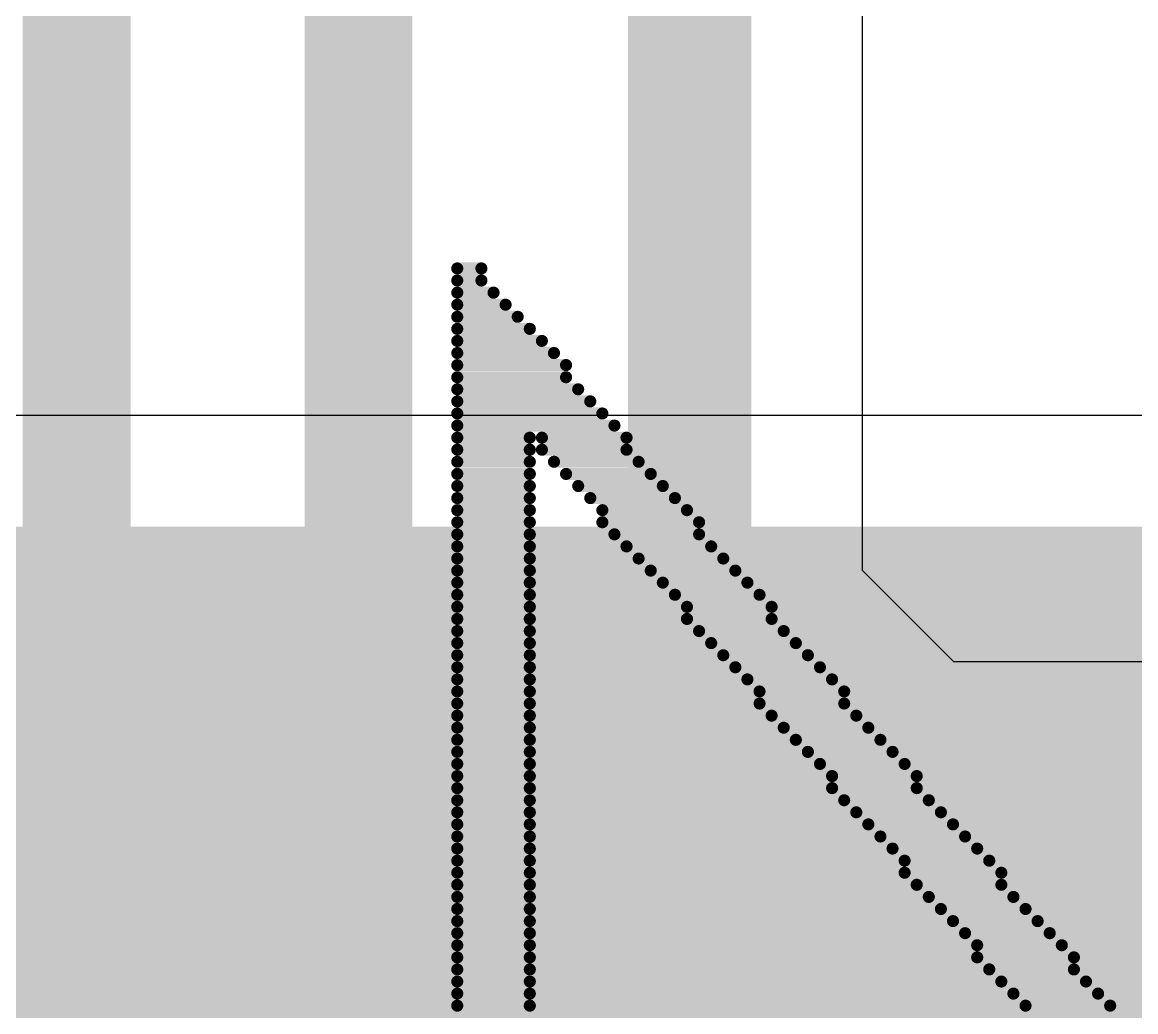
# Model space of a CAD drawing. Header units: inches. Extents: x -8 to 384, y -12 to 64.
# Drawn here: x 4.805 to 6.641, y -2.019 to -0.387 of the extents above; entities that cross this region are included whole.
import ezdxf

# ---------------------------------------------------------------- set-up
doc = ezdxf.new("R2010")
doc.units = ezdxf.units.IN
for name, color, linetype in [('Board_outline', 216, 'Continuous'), ('Bottom Layer', 5, 'Continuous'), ('Bottom Overlay', 54, 'Continuous'), ('Top Layer', 1, 'Continuous')]:
    doc.layers.add(name, color=color, linetype=linetype)

msp = doc.modelspace()

# ---------------------------------------------------------------- linework, layer by layer
at = {"layer": 'Board_outline'}
msp.add_lwpolyline([(37.5368, 13.3604, 0.254, 0.254, 1), (-7.4632, 13.3604, 0.254, 0.254, 1)], format="xyseb", close=True, dxfattribs=at)
at = {"layer": 'Bottom Layer'}
for p, q in [((6.1904, -1.2917), (6.1904, 2.0955)), ((6.341, -1.4423), (6.1904, -1.2917)), ((6.8588, -1.4423), (6.341, -1.4423))]:
    msp.add_line(p, q, dxfattribs=at)
for points in [[(5.3594, -1.4224, 0.1778, 0.1778, 0), (5.3594, 3.1496, 0.1778, 0.1778, 0)], [(4.8946, -1.6149, 0.1778, 0.1778, 0), (4.8946, 2.9571, 0.1778, 0.1778, 0)], [(5.9055, -1.4097, 0.2032, 0.2032, 0), (5.9055, 2.5908, 0.2032, 0.2032, 0)], [(5.9055, -1.4097, 0.2032, 0.2032, 0), (6.223, -1.7272, 0.2032, 0.2032, 0)], [(5.3594, -1.4224, 0.1778, 0.1778, 0), (6.2992, -2.3622, 0.1778, 0.1778, 0)], [(4.8946, -1.6149, 0.1778, 0.1778, 0), (6.1067, -2.827, 0.1778, 0.1778, 0)], [(6.223, -1.7272, 0.2032, 0.2032, 0), (7.2644, -1.7272, 0.2032, 0.2032, 0)]]:
    msp.add_lwpolyline(points, format="xyseb", dxfattribs=at)
for points in [[(5.8547, -1.4097, 0.1016, 0.1016, 1), (5.9563, -1.4097, 0.1016, 0.1016, 1)], [(5.8547, -1.4097, 0.1016, 0.1016, 1), (5.9563, -1.4097, 0.1016, 0.1016, 1)], [(5.3149, -1.4224, 0.0889, 0.0889, 1), (5.4038, -1.4224, 0.0889, 0.0889, 1)], [(5.3149, -1.4224, 0.0889, 0.0889, 1), (5.4038, -1.4224, 0.0889, 0.0889, 1)], [(4.8501, -1.6149, 0.0889, 0.0889, 1), (4.939, -1.6149, 0.0889, 0.0889, 1)], [(4.8501, -1.6149, 0.0889, 0.0889, 1), (4.939, -1.6149, 0.0889, 0.0889, 1)], [(6.1722, -1.7272, 0.1016, 0.1016, 1), (6.2738, -1.7272, 0.1016, 0.1016, 1)], [(6.1722, -1.7272, 0.1016, 0.1016, 1), (6.2738, -1.7272, 0.1016, 0.1016, 1)]]:
    msp.add_lwpolyline(points, format="xyseb", close=True, dxfattribs=at)
at = {"layer": 'Bottom Overlay'}
for points in [[(5.5223, -0.7931, 0.0199, 0.0199, 0), (5.5621, -0.7931, 0.0199, 0.0199, 0)], [(5.5223, -0.813, 0.0199, 0.0199, 0), (5.5621, -0.813, 0.0199, 0.0199, 0)], [(5.5223, -0.833, 0.0199, 0.0199, 0), (5.5821, -0.833, 0.0199, 0.0199, 0)], [(5.5223, -0.8529, 0.0199, 0.0199, 0), (5.602, -0.8529, 0.0199, 0.0199, 0)], [(5.5223, -0.8729, 0.0199, 0.0199, 0), (5.622, -0.8729, 0.0199, 0.0199, 0)], [(5.5223, -0.8928, 0.0199, 0.0199, 0), (5.6419, -0.8928, 0.0199, 0.0199, 0)], [(5.5223, -0.9127, 0.0199, 0.0199, 0), (5.6618, -0.9127, 0.0199, 0.0199, 0)], [(5.5223, -0.9327, 0.0199, 0.0199, 0), (5.6818, -0.9327, 0.0199, 0.0199, 0)], [(5.5223, -0.9526, 0.0199, 0.0199, 0), (5.7017, -0.9526, 0.0199, 0.0199, 0)], [(5.5223, -0.9726, 0.0199, 0.0199, 0), (5.7017, -0.9726, 0.0199, 0.0199, 0)], [(5.5223, -0.9925, 0.0199, 0.0199, 0), (5.7217, -0.9925, 0.0199, 0.0199, 0)], [(5.5223, -1.0124, 0.0199, 0.0199, 0), (5.7416, -1.0124, 0.0199, 0.0199, 0)], [(5.5223, -1.0324, 0.0199, 0.0199, 0), (5.7615, -1.0324, 0.0199, 0.0199, 0)], [(5.5223, -1.0523, 0.0199, 0.0199, 0), (5.7815, -1.0523, 0.0199, 0.0199, 0)], [(5.5223, -1.0723, 0.0199, 0.0199, 0), (5.6419, -1.0723, 0.0199, 0.0199, 0)], [(5.6618, -1.0723, 0.0199, 0.0199, 0), (5.8014, -1.0723, 0.0199, 0.0199, 0)], [(5.5223, -1.0922, 0.0199, 0.0199, 0), (5.6419, -1.0922, 0.0199, 0.0199, 0)], [(5.6618, -1.0922, 0.0199, 0.0199, 0), (5.8014, -1.0922, 0.0199, 0.0199, 0)], [(5.5223, -1.1121, 0.0199, 0.0199, 0), (5.6419, -1.1121, 0.0199, 0.0199, 0)], [(5.6818, -1.1121, 0.0199, 0.0199, 0), (5.8214, -1.1121, 0.0199, 0.0199, 0)], [(5.5223, -1.1321, 0.0199, 0.0199, 0), (5.6419, -1.1321, 0.0199, 0.0199, 0)], [(5.7017, -1.1321, 0.0199, 0.0199, 0), (5.8413, -1.1321, 0.0199, 0.0199, 0)], [(5.5223, -1.152, 0.0199, 0.0199, 0), (5.6419, -1.152, 0.0199, 0.0199, 0)], [(5.7217, -1.152, 0.0199, 0.0199, 0), (5.8612, -1.152, 0.0199, 0.0199, 0)], [(5.5223, -1.172, 0.0199, 0.0199, 0), (5.6419, -1.172, 0.0199, 0.0199, 0)], [(5.7416, -1.172, 0.0199, 0.0199, 0), (5.8812, -1.172, 0.0199, 0.0199, 0)], [(5.5223, -1.1919, 0.0199, 0.0199, 0), (5.6419, -1.1919, 0.0199, 0.0199, 0)], [(5.7615, -1.1919, 0.0199, 0.0199, 0), (5.9011, -1.1919, 0.0199, 0.0199, 0)], [(5.5223, -1.2118, 0.0199, 0.0199, 0), (5.6419, -1.2118, 0.0199, 0.0199, 0)], [(5.7615, -1.2118, 0.0199, 0.0199, 0), (5.9211, -1.2118, 0.0199, 0.0199, 0)], [(5.5223, -1.2318, 0.0199, 0.0199, 0), (5.6419, -1.2318, 0.0199, 0.0199, 0)], [(5.7815, -1.2318, 0.0199, 0.0199, 0), (5.9211, -1.2318, 0.0199, 0.0199, 0)], [(5.5223, -1.2517, 0.0199, 0.0199, 0), (5.6419, -1.2517, 0.0199, 0.0199, 0)], [(5.8014, -1.2517, 0.0199, 0.0199, 0), (5.941, -1.2517, 0.0199, 0.0199, 0)], [(5.5223, -1.2717, 0.0199, 0.0199, 0), (5.6419, -1.2717, 0.0199, 0.0199, 0)], [(5.8214, -1.2717, 0.0199, 0.0199, 0), (5.9609, -1.2717, 0.0199, 0.0199, 0)], [(5.5223, -1.2916, 0.0199, 0.0199, 0), (5.6419, -1.2916, 0.0199, 0.0199, 0)], [(5.8413, -1.2916, 0.0199, 0.0199, 0), (5.9809, -1.2916, 0.0199, 0.0199, 0)], [(5.5223, -1.3115, 0.0199, 0.0199, 0), (5.6419, -1.3115, 0.0199, 0.0199, 0)], [(5.8612, -1.3115, 0.0199, 0.0199, 0), (6.0008, -1.3115, 0.0199, 0.0199, 0)], [(5.5223, -1.3315, 0.0199, 0.0199, 0), (5.6419, -1.3315, 0.0199, 0.0199, 0)], [(5.8812, -1.3315, 0.0199, 0.0199, 0), (6.0208, -1.3315, 0.0199, 0.0199, 0)], [(5.5223, -1.3514, 0.0199, 0.0199, 0), (5.6419, -1.3514, 0.0199, 0.0199, 0)], [(5.9011, -1.3514, 0.0199, 0.0199, 0), (6.0407, -1.3514, 0.0199, 0.0199, 0)], [(5.5223, -1.3714, 0.0199, 0.0199, 0), (5.6419, -1.3714, 0.0199, 0.0199, 0)], [(5.9011, -1.3714, 0.0199, 0.0199, 0), (6.0407, -1.3714, 0.0199, 0.0199, 0)], [(5.5223, -1.3913, 0.0199, 0.0199, 0), (5.6419, -1.3913, 0.0199, 0.0199, 0)], [(5.9211, -1.3913, 0.0199, 0.0199, 0), (6.0606, -1.3913, 0.0199, 0.0199, 0)], [(5.5223, -1.4112, 0.0199, 0.0199, 0), (5.6419, -1.4112, 0.0199, 0.0199, 0)], [(5.941, -1.4112, 0.0199, 0.0199, 0), (6.0806, -1.4112, 0.0199, 0.0199, 0)], [(5.5223, -1.4312, 0.0199, 0.0199, 0), (5.6419, -1.4312, 0.0199, 0.0199, 0)], [(5.9609, -1.4312, 0.0199, 0.0199, 0), (6.1005, -1.4312, 0.0199, 0.0199, 0)], [(5.5223, -1.4511, 0.0199, 0.0199, 0), (5.6419, -1.4511, 0.0199, 0.0199, 0)], [(5.9809, -1.4511, 0.0199, 0.0199, 0), (6.1205, -1.4511, 0.0199, 0.0199, 0)], [(5.5223, -1.4711, 0.0199, 0.0199, 0), (5.6419, -1.4711, 0.0199, 0.0199, 0)], [(6.0008, -1.4711, 0.0199, 0.0199, 0), (6.1404, -1.4711, 0.0199, 0.0199, 0)], [(5.5223, -1.491, 0.0199, 0.0199, 0), (5.6419, -1.491, 0.0199, 0.0199, 0)], [(6.0208, -1.491, 0.0199, 0.0199, 0), (6.1603, -1.491, 0.0199, 0.0199, 0)], [(5.5223, -1.5109, 0.0199, 0.0199, 0), (5.6419, -1.5109, 0.0199, 0.0199, 0)], [(6.0208, -1.5109, 0.0199, 0.0199, 0), (6.1603, -1.5109, 0.0199, 0.0199, 0)], [(5.5223, -1.5309, 0.0199, 0.0199, 0), (5.6419, -1.5309, 0.0199, 0.0199, 0)], [(6.0407, -1.5309, 0.0199, 0.0199, 0), (6.1803, -1.5309, 0.0199, 0.0199, 0)], [(5.5223, -1.5508, 0.0199, 0.0199, 0), (5.6419, -1.5508, 0.0199, 0.0199, 0)], [(6.0606, -1.5508, 0.0199, 0.0199, 0), (6.2002, -1.5508, 0.0199, 0.0199, 0)], [(5.5223, -1.5708, 0.0199, 0.0199, 0), (5.6419, -1.5708, 0.0199, 0.0199, 0)], [(6.0806, -1.5708, 0.0199, 0.0199, 0), (6.2202, -1.5708, 0.0199, 0.0199, 0)], [(5.5223, -1.5907, 0.0199, 0.0199, 0), (5.6419, -1.5907, 0.0199, 0.0199, 0)], [(6.1005, -1.5907, 0.0199, 0.0199, 0), (6.2401, -1.5907, 0.0199, 0.0199, 0)], [(5.5223, -1.6106, 0.0199, 0.0199, 0), (5.6419, -1.6106, 0.0199, 0.0199, 0)], [(6.1205, -1.6106, 0.0199, 0.0199, 0), (6.26, -1.6106, 0.0199, 0.0199, 0)], [(5.5223, -1.6306, 0.0199, 0.0199, 0), (5.6419, -1.6306, 0.0199, 0.0199, 0)], [(6.1404, -1.6306, 0.0199, 0.0199, 0), (6.28, -1.6306, 0.0199, 0.0199, 0)], [(5.5223, -1.6505, 0.0199, 0.0199, 0), (5.6419, -1.6505, 0.0199, 0.0199, 0)], [(6.1404, -1.6505, 0.0199, 0.0199, 0), (6.28, -1.6505, 0.0199, 0.0199, 0)], [(5.5223, -1.6705, 0.0199, 0.0199, 0), (5.6419, -1.6705, 0.0199, 0.0199, 0)], [(6.1603, -1.6705, 0.0199, 0.0199, 0), (6.2999, -1.6705, 0.0199, 0.0199, 0)], [(5.5223, -1.6904, 0.0199, 0.0199, 0), (5.6419, -1.6904, 0.0199, 0.0199, 0)], [(6.1803, -1.6904, 0.0199, 0.0199, 0), (6.3199, -1.6904, 0.0199, 0.0199, 0)], [(5.5223, -1.7103, 0.0199, 0.0199, 0), (5.6419, -1.7103, 0.0199, 0.0199, 0)], [(6.2002, -1.7103, 0.0199, 0.0199, 0), (6.3398, -1.7103, 0.0199, 0.0199, 0)], [(5.5223, -1.7303, 0.0199, 0.0199, 0), (5.6419, -1.7303, 0.0199, 0.0199, 0)], [(6.2202, -1.7303, 0.0199, 0.0199, 0), (6.3597, -1.7303, 0.0199, 0.0199, 0)], [(5.5223, -1.7502, 0.0199, 0.0199, 0), (5.6419, -1.7502, 0.0199, 0.0199, 0)], [(6.2401, -1.7502, 0.0199, 0.0199, 0), (6.3797, -1.7502, 0.0199, 0.0199, 0)], [(5.5223, -1.7702, 0.0199, 0.0199, 0), (5.6419, -1.7702, 0.0199, 0.0199, 0)], [(6.26, -1.7702, 0.0199, 0.0199, 0), (6.3996, -1.7702, 0.0199, 0.0199, 0)], [(5.5223, -1.7901, 0.0199, 0.0199, 0), (5.6419, -1.7901, 0.0199, 0.0199, 0)], [(6.26, -1.7901, 0.0199, 0.0199, 0), (6.4196, -1.7901, 0.0199, 0.0199, 0)], [(5.5223, -1.81, 0.0199, 0.0199, 0), (5.6419, -1.81, 0.0199, 0.0199, 0)], [(6.28, -1.81, 0.0199, 0.0199, 0), (6.4196, -1.81, 0.0199, 0.0199, 0)], [(5.5223, -1.83, 0.0199, 0.0199, 0), (5.6419, -1.83, 0.0199, 0.0199, 0)], [(6.2999, -1.83, 0.0199, 0.0199, 0), (6.4395, -1.83, 0.0199, 0.0199, 0)], [(5.5223, -1.8499, 0.0199, 0.0199, 0), (5.6419, -1.8499, 0.0199, 0.0199, 0)], [(6.3199, -1.8499, 0.0199, 0.0199, 0), (6.4594, -1.8499, 0.0199, 0.0199, 0)], [(5.5223, -1.8699, 0.0199, 0.0199, 0), (5.6419, -1.8699, 0.0199, 0.0199, 0)], [(6.3398, -1.8699, 0.0199, 0.0199, 0), (6.4794, -1.8699, 0.0199, 0.0199, 0)], [(5.5223, -1.8898, 0.0199, 0.0199, 0), (5.6419, -1.8898, 0.0199, 0.0199, 0)], [(6.3597, -1.8898, 0.0199, 0.0199, 0), (6.4993, -1.8898, 0.0199, 0.0199, 0)], [(5.5223, -1.9097, 0.0199, 0.0199, 0), (5.6419, -1.9097, 0.0199, 0.0199, 0)], [(6.3797, -1.9097, 0.0199, 0.0199, 0), (6.5193, -1.9097, 0.0199, 0.0199, 0)], [(5.5223, -1.9297, 0.0199, 0.0199, 0), (5.6419, -1.9297, 0.0199, 0.0199, 0)], [(6.3797, -1.9297, 0.0199, 0.0199, 0), (6.5392, -1.9297, 0.0199, 0.0199, 0)], [(5.5223, -1.9496, 0.0199, 0.0199, 0), (5.6419, -1.9496, 0.0199, 0.0199, 0)], [(6.3996, -1.9496, 0.0199, 0.0199, 0), (6.5392, -1.9496, 0.0199, 0.0199, 0)], [(5.5223, -1.9696, 0.0199, 0.0199, 0), (5.6419, -1.9696, 0.0199, 0.0199, 0)], [(6.4196, -1.9696, 0.0199, 0.0199, 0), (6.5591, -1.9696, 0.0199, 0.0199, 0)], [(5.5223, -1.9895, 0.0199, 0.0199, 0), (5.6419, -1.9895, 0.0199, 0.0199, 0)], [(6.4395, -1.9895, 0.0199, 0.0199, 0), (6.5791, -1.9895, 0.0199, 0.0199, 0)], [(5.5223, -2.0094, 0.0199, 0.0199, 0), (5.6419, -2.0094, 0.0199, 0.0199, 0)], [(6.4594, -2.0094, 0.0199, 0.0199, 0), (6.599, -2.0094, 0.0199, 0.0199, 0)]]:
    msp.add_lwpolyline(points, format="xyseb", dxfattribs=at)
for points in [[(5.5173, -0.7931, 0.00997, 0.00997, 1), (5.5272, -0.7931, 0.00997, 0.00997, 1)], [(5.5571, -0.7931, 0.00997, 0.00997, 1), (5.5671, -0.7931, 0.00997, 0.00997, 1)], [(5.5173, -0.813, 0.00997, 0.00997, 1), (5.5272, -0.813, 0.00997, 0.00997, 1)], [(5.5571, -0.813, 0.00997, 0.00997, 1), (5.5671, -0.813, 0.00997, 0.00997, 1)], [(5.5173, -0.833, 0.00997, 0.00997, 1), (5.5272, -0.833, 0.00997, 0.00997, 1)], [(5.5771, -0.833, 0.00997, 0.00997, 1), (5.5871, -0.833, 0.00997, 0.00997, 1)], [(5.5173, -0.8529, 0.00997, 0.00997, 1), (5.5272, -0.8529, 0.00997, 0.00997, 1)], [(5.597, -0.8529, 0.00997, 0.00997, 1), (5.607, -0.8529, 0.00997, 0.00997, 1)], [(5.5173, -0.8729, 0.00997, 0.00997, 1), (5.5272, -0.8729, 0.00997, 0.00997, 1)], [(5.617, -0.8729, 0.00997, 0.00997, 1), (5.6269, -0.8729, 0.00997, 0.00997, 1)], [(5.5173, -0.8928, 0.00997, 0.00997, 1), (5.5272, -0.8928, 0.00997, 0.00997, 1)], [(5.6369, -0.8928, 0.00997, 0.00997, 1), (5.6469, -0.8928, 0.00997, 0.00997, 1)], [(5.5173, -0.9127, 0.00997, 0.00997, 1), (5.5272, -0.9127, 0.00997, 0.00997, 1)], [(5.6569, -0.9127, 0.00997, 0.00997, 1), (5.6668, -0.9127, 0.00997, 0.00997, 1)], [(5.5173, -0.9327, 0.00997, 0.00997, 1), (5.5272, -0.9327, 0.00997, 0.00997, 1)], [(5.6768, -0.9327, 0.00997, 0.00997, 1), (5.6868, -0.9327, 0.00997, 0.00997, 1)], [(5.5173, -0.9526, 0.00997, 0.00997, 1), (5.5272, -0.9526, 0.00997, 0.00997, 1)], [(5.6967, -0.9526, 0.00997, 0.00997, 1), (5.7067, -0.9526, 0.00997, 0.00997, 1)], [(5.5173, -0.9726, 0.00997, 0.00997, 1), (5.5272, -0.9726, 0.00997, 0.00997, 1)], [(5.6967, -0.9726, 0.00997, 0.00997, 1), (5.7067, -0.9726, 0.00997, 0.00997, 1)], [(5.5173, -0.9925, 0.00997, 0.00997, 1), (5.5272, -0.9925, 0.00997, 0.00997, 1)], [(5.7167, -0.9925, 0.00997, 0.00997, 1), (5.7266, -0.9925, 0.00997, 0.00997, 1)], [(5.5173, -1.0124, 0.00997, 0.00997, 1), (5.5272, -1.0124, 0.00997, 0.00997, 1)], [(5.7366, -1.0124, 0.00997, 0.00997, 1), (5.7466, -1.0124, 0.00997, 0.00997, 1)], [(5.5173, -1.0324, 0.00997, 0.00997, 1), (5.5272, -1.0324, 0.00997, 0.00997, 1)], [(5.7566, -1.0324, 0.00997, 0.00997, 1), (5.7665, -1.0324, 0.00997, 0.00997, 1)], [(5.5173, -1.0523, 0.00997, 0.00997, 1), (5.5272, -1.0523, 0.00997, 0.00997, 1)], [(5.7765, -1.0523, 0.00997, 0.00997, 1), (5.7865, -1.0523, 0.00997, 0.00997, 1)], [(5.5173, -1.0723, 0.00997, 0.00997, 1), (5.5272, -1.0723, 0.00997, 0.00997, 1)], [(5.6369, -1.0723, 0.00997, 0.00997, 1), (5.6469, -1.0723, 0.00997, 0.00997, 1)], [(5.6569, -1.0723, 0.00997, 0.00997, 1), (5.6668, -1.0723, 0.00997, 0.00997, 1)], [(5.7964, -1.0723, 0.00997, 0.00997, 1), (5.8064, -1.0723, 0.00997, 0.00997, 1)], [(5.5173, -1.0922, 0.00997, 0.00997, 1), (5.5272, -1.0922, 0.00997, 0.00997, 1)], [(5.6369, -1.0922, 0.00997, 0.00997, 1), (5.6469, -1.0922, 0.00997, 0.00997, 1)], [(5.6569, -1.0922, 0.00997, 0.00997, 1), (5.6668, -1.0922, 0.00997, 0.00997, 1)], [(5.7964, -1.0922, 0.00997, 0.00997, 1), (5.8064, -1.0922, 0.00997, 0.00997, 1)], [(5.5173, -1.1121, 0.00997, 0.00997, 1), (5.5272, -1.1121, 0.00997, 0.00997, 1)], [(5.6369, -1.1121, 0.00997, 0.00997, 1), (5.6469, -1.1121, 0.00997, 0.00997, 1)], [(5.6768, -1.1121, 0.00997, 0.00997, 1), (5.6868, -1.1121, 0.00997, 0.00997, 1)], [(5.8164, -1.1121, 0.00997, 0.00997, 1), (5.8263, -1.1121, 0.00997, 0.00997, 1)], [(5.5173, -1.1321, 0.00997, 0.00997, 1), (5.5272, -1.1321, 0.00997, 0.00997, 1)], [(5.6369, -1.1321, 0.00997, 0.00997, 1), (5.6469, -1.1321, 0.00997, 0.00997, 1)], [(5.6967, -1.1321, 0.00997, 0.00997, 1), (5.7067, -1.1321, 0.00997, 0.00997, 1)], [(5.8363, -1.1321, 0.00997, 0.00997, 1), (5.8463, -1.1321, 0.00997, 0.00997, 1)], [(5.5173, -1.152, 0.00997, 0.00997, 1), (5.5272, -1.152, 0.00997, 0.00997, 1)], [(5.6369, -1.152, 0.00997, 0.00997, 1), (5.6469, -1.152, 0.00997, 0.00997, 1)], [(5.7167, -1.152, 0.00997, 0.00997, 1), (5.7266, -1.152, 0.00997, 0.00997, 1)], [(5.8563, -1.152, 0.00997, 0.00997, 1), (5.8662, -1.152, 0.00997, 0.00997, 1)], [(5.5173, -1.172, 0.00997, 0.00997, 1), (5.5272, -1.172, 0.00997, 0.00997, 1)], [(5.6369, -1.172, 0.00997, 0.00997, 1), (5.6469, -1.172, 0.00997, 0.00997, 1)], [(5.7366, -1.172, 0.00997, 0.00997, 1), (5.7466, -1.172, 0.00997, 0.00997, 1)], [(5.8762, -1.172, 0.00997, 0.00997, 1), (5.8862, -1.172, 0.00997, 0.00997, 1)], [(5.5173, -1.1919, 0.00997, 0.00997, 1), (5.5272, -1.1919, 0.00997, 0.00997, 1)], [(5.6369, -1.1919, 0.00997, 0.00997, 1), (5.6469, -1.1919, 0.00997, 0.00997, 1)], [(5.7566, -1.1919, 0.00997, 0.00997, 1), (5.7665, -1.1919, 0.00997, 0.00997, 1)], [(5.8961, -1.1919, 0.00997, 0.00997, 1), (5.9061, -1.1919, 0.00997, 0.00997, 1)], [(5.5173, -1.2118, 0.00997, 0.00997, 1), (5.5272, -1.2118, 0.00997, 0.00997, 1)], [(5.6369, -1.2118, 0.00997, 0.00997, 1), (5.6469, -1.2118, 0.00997, 0.00997, 1)], [(5.7566, -1.2118, 0.00997, 0.00997, 1), (5.7665, -1.2118, 0.00997, 0.00997, 1)], [(5.9161, -1.2118, 0.00997, 0.00997, 1), (5.926, -1.2118, 0.00997, 0.00997, 1)], [(5.5173, -1.2318, 0.00997, 0.00997, 1), (5.5272, -1.2318, 0.00997, 0.00997, 1)], [(5.6369, -1.2318, 0.00997, 0.00997, 1), (5.6469, -1.2318, 0.00997, 0.00997, 1)], [(5.7765, -1.2318, 0.00997, 0.00997, 1), (5.7865, -1.2318, 0.00997, 0.00997, 1)], [(5.9161, -1.2318, 0.00997, 0.00997, 1), (5.926, -1.2318, 0.00997, 0.00997, 1)], [(5.5173, -1.2517, 0.00997, 0.00997, 1), (5.5272, -1.2517, 0.00997, 0.00997, 1)], [(5.6369, -1.2517, 0.00997, 0.00997, 1), (5.6469, -1.2517, 0.00997, 0.00997, 1)], [(5.7964, -1.2517, 0.00997, 0.00997, 1), (5.8064, -1.2517, 0.00997, 0.00997, 1)], [(5.936, -1.2517, 0.00997, 0.00997, 1), (5.946, -1.2517, 0.00997, 0.00997, 1)], [(5.5173, -1.2717, 0.00997, 0.00997, 1), (5.5272, -1.2717, 0.00997, 0.00997, 1)], [(5.6369, -1.2717, 0.00997, 0.00997, 1), (5.6469, -1.2717, 0.00997, 0.00997, 1)], [(5.8164, -1.2717, 0.00997, 0.00997, 1), (5.8263, -1.2717, 0.00997, 0.00997, 1)], [(5.956, -1.2717, 0.00997, 0.00997, 1), (5.9659, -1.2717, 0.00997, 0.00997, 1)], [(5.5173, -1.2916, 0.00997, 0.00997, 1), (5.5272, -1.2916, 0.00997, 0.00997, 1)], [(5.6369, -1.2916, 0.00997, 0.00997, 1), (5.6469, -1.2916, 0.00997, 0.00997, 1)], [(5.8363, -1.2916, 0.00997, 0.00997, 1), (5.8463, -1.2916, 0.00997, 0.00997, 1)], [(5.9759, -1.2916, 0.00997, 0.00997, 1), (5.9859, -1.2916, 0.00997, 0.00997, 1)], [(5.5173, -1.3115, 0.00997, 0.00997, 1), (5.5272, -1.3115, 0.00997, 0.00997, 1)], [(5.6369, -1.3115, 0.00997, 0.00997, 1), (5.6469, -1.3115, 0.00997, 0.00997, 1)], [(5.8563, -1.3115, 0.00997, 0.00997, 1), (5.8662, -1.3115, 0.00997, 0.00997, 1)], [(5.9958, -1.3115, 0.00997, 0.00997, 1), (6.0058, -1.3115, 0.00997, 0.00997, 1)], [(5.5173, -1.3315, 0.00997, 0.00997, 1), (5.5272, -1.3315, 0.00997, 0.00997, 1)], [(5.6369, -1.3315, 0.00997, 0.00997, 1), (5.6469, -1.3315, 0.00997, 0.00997, 1)], [(5.8762, -1.3315, 0.00997, 0.00997, 1), (5.8862, -1.3315, 0.00997, 0.00997, 1)], [(6.0158, -1.3315, 0.00997, 0.00997, 1), (6.0257, -1.3315, 0.00997, 0.00997, 1)], [(5.5173, -1.3514, 0.00997, 0.00997, 1), (5.5272, -1.3514, 0.00997, 0.00997, 1)], [(5.6369, -1.3514, 0.00997, 0.00997, 1), (5.6469, -1.3514, 0.00997, 0.00997, 1)], [(5.8961, -1.3514, 0.00997, 0.00997, 1), (5.9061, -1.3514, 0.00997, 0.00997, 1)], [(6.0357, -1.3514, 0.00997, 0.00997, 1), (6.0457, -1.3514, 0.00997, 0.00997, 1)], [(5.5173, -1.3714, 0.00997, 0.00997, 1), (5.5272, -1.3714, 0.00997, 0.00997, 1)], [(5.6369, -1.3714, 0.00997, 0.00997, 1), (5.6469, -1.3714, 0.00997, 0.00997, 1)], [(5.8961, -1.3714, 0.00997, 0.00997, 1), (5.9061, -1.3714, 0.00997, 0.00997, 1)], [(6.0357, -1.3714, 0.00997, 0.00997, 1), (6.0457, -1.3714, 0.00997, 0.00997, 1)], [(5.5173, -1.3913, 0.00997, 0.00997, 1), (5.5272, -1.3913, 0.00997, 0.00997, 1)], [(5.6369, -1.3913, 0.00997, 0.00997, 1), (5.6469, -1.3913, 0.00997, 0.00997, 1)], [(5.9161, -1.3913, 0.00997, 0.00997, 1), (5.926, -1.3913, 0.00997, 0.00997, 1)], [(6.0557, -1.3913, 0.00997, 0.00997, 1), (6.0656, -1.3913, 0.00997, 0.00997, 1)], [(5.5173, -1.4112, 0.00997, 0.00997, 1), (5.5272, -1.4112, 0.00997, 0.00997, 1)], [(5.6369, -1.4112, 0.00997, 0.00997, 1), (5.6469, -1.4112, 0.00997, 0.00997, 1)], [(5.936, -1.4112, 0.00997, 0.00997, 1), (5.946, -1.4112, 0.00997, 0.00997, 1)], [(6.0756, -1.4112, 0.00997, 0.00997, 1), (6.0856, -1.4112, 0.00997, 0.00997, 1)], [(5.5173, -1.4312, 0.00997, 0.00997, 1), (5.5272, -1.4312, 0.00997, 0.00997, 1)], [(5.6369, -1.4312, 0.00997, 0.00997, 1), (5.6469, -1.4312, 0.00997, 0.00997, 1)], [(5.956, -1.4312, 0.00997, 0.00997, 1), (5.9659, -1.4312, 0.00997, 0.00997, 1)], [(6.0955, -1.4312, 0.00997, 0.00997, 1), (6.1055, -1.4312, 0.00997, 0.00997, 1)], [(5.5173, -1.4511, 0.00997, 0.00997, 1), (5.5272, -1.4511, 0.00997, 0.00997, 1)], [(5.6369, -1.4511, 0.00997, 0.00997, 1), (5.6469, -1.4511, 0.00997, 0.00997, 1)], [(5.9759, -1.4511, 0.00997, 0.00997, 1), (5.9859, -1.4511, 0.00997, 0.00997, 1)], [(6.1155, -1.4511, 0.00997, 0.00997, 1), (6.1254, -1.4511, 0.00997, 0.00997, 1)], [(5.5173, -1.4711, 0.00997, 0.00997, 1), (5.5272, -1.4711, 0.00997, 0.00997, 1)], [(5.6369, -1.4711, 0.00997, 0.00997, 1), (5.6469, -1.4711, 0.00997, 0.00997, 1)], [(5.9958, -1.4711, 0.00997, 0.00997, 1), (6.0058, -1.4711, 0.00997, 0.00997, 1)], [(6.1354, -1.4711, 0.00997, 0.00997, 1), (6.1454, -1.4711, 0.00997, 0.00997, 1)], [(5.5173, -1.491, 0.00997, 0.00997, 1), (5.5272, -1.491, 0.00997, 0.00997, 1)], [(5.6369, -1.491, 0.00997, 0.00997, 1), (5.6469, -1.491, 0.00997, 0.00997, 1)], [(6.0158, -1.491, 0.00997, 0.00997, 1), (6.0257, -1.491, 0.00997, 0.00997, 1)], [(6.1554, -1.491, 0.00997, 0.00997, 1), (6.1653, -1.491, 0.00997, 0.00997, 1)], [(5.5173, -1.5109, 0.00997, 0.00997, 1), (5.5272, -1.5109, 0.00997, 0.00997, 1)], [(5.6369, -1.5109, 0.00997, 0.00997, 1), (5.6469, -1.5109, 0.00997, 0.00997, 1)], [(6.0158, -1.5109, 0.00997, 0.00997, 1), (6.0257, -1.5109, 0.00997, 0.00997, 1)], [(6.1554, -1.5109, 0.00997, 0.00997, 1), (6.1653, -1.5109, 0.00997, 0.00997, 1)], [(5.5173, -1.5309, 0.00997, 0.00997, 1), (5.5272, -1.5309, 0.00997, 0.00997, 1)], [(5.6369, -1.5309, 0.00997, 0.00997, 1), (5.6469, -1.5309, 0.00997, 0.00997, 1)], [(6.0357, -1.5309, 0.00997, 0.00997, 1), (6.0457, -1.5309, 0.00997, 0.00997, 1)], [(6.1753, -1.5309, 0.00997, 0.00997, 1), (6.1853, -1.5309, 0.00997, 0.00997, 1)], [(5.5173, -1.5508, 0.00997, 0.00997, 1), (5.5272, -1.5508, 0.00997, 0.00997, 1)], [(5.6369, -1.5508, 0.00997, 0.00997, 1), (5.6469, -1.5508, 0.00997, 0.00997, 1)], [(6.0557, -1.5508, 0.00997, 0.00997, 1), (6.0656, -1.5508, 0.00997, 0.00997, 1)], [(6.1952, -1.5508, 0.00997, 0.00997, 1), (6.2052, -1.5508, 0.00997, 0.00997, 1)], [(5.5173, -1.5708, 0.00997, 0.00997, 1), (5.5272, -1.5708, 0.00997, 0.00997, 1)], [(5.6369, -1.5708, 0.00997, 0.00997, 1), (5.6469, -1.5708, 0.00997, 0.00997, 1)], [(6.0756, -1.5708, 0.00997, 0.00997, 1), (6.0856, -1.5708, 0.00997, 0.00997, 1)], [(6.2152, -1.5708, 0.00997, 0.00997, 1), (6.2251, -1.5708, 0.00997, 0.00997, 1)], [(5.5173, -1.5907, 0.00997, 0.00997, 1), (5.5272, -1.5907, 0.00997, 0.00997, 1)], [(5.6369, -1.5907, 0.00997, 0.00997, 1), (5.6469, -1.5907, 0.00997, 0.00997, 1)], [(6.0955, -1.5907, 0.00997, 0.00997, 1), (6.1055, -1.5907, 0.00997, 0.00997, 1)], [(6.2351, -1.5907, 0.00997, 0.00997, 1), (6.2451, -1.5907, 0.00997, 0.00997, 1)], [(5.5173, -1.6106, 0.00997, 0.00997, 1), (5.5272, -1.6106, 0.00997, 0.00997, 1)], [(5.6369, -1.6106, 0.00997, 0.00997, 1), (5.6469, -1.6106, 0.00997, 0.00997, 1)], [(6.1155, -1.6106, 0.00997, 0.00997, 1), (6.1254, -1.6106, 0.00997, 0.00997, 1)], [(6.2551, -1.6106, 0.00997, 0.00997, 1), (6.265, -1.6106, 0.00997, 0.00997, 1)], [(5.5173, -1.6306, 0.00997, 0.00997, 1), (5.5272, -1.6306, 0.00997, 0.00997, 1)], [(5.6369, -1.6306, 0.00997, 0.00997, 1), (5.6469, -1.6306, 0.00997, 0.00997, 1)], [(6.1354, -1.6306, 0.00997, 0.00997, 1), (6.1454, -1.6306, 0.00997, 0.00997, 1)], [(6.275, -1.6306, 0.00997, 0.00997, 1), (6.285, -1.6306, 0.00997, 0.00997, 1)], [(5.5173, -1.6505, 0.00997, 0.00997, 1), (5.5272, -1.6505, 0.00997, 0.00997, 1)], [(5.6369, -1.6505, 0.00997, 0.00997, 1), (5.6469, -1.6505, 0.00997, 0.00997, 1)], [(6.1354, -1.6505, 0.00997, 0.00997, 1), (6.1454, -1.6505, 0.00997, 0.00997, 1)], [(6.275, -1.6505, 0.00997, 0.00997, 1), (6.285, -1.6505, 0.00997, 0.00997, 1)], [(5.5173, -1.6705, 0.00997, 0.00997, 1), (5.5272, -1.6705, 0.00997, 0.00997, 1)], [(5.6369, -1.6705, 0.00997, 0.00997, 1), (5.6469, -1.6705, 0.00997, 0.00997, 1)], [(6.1554, -1.6705, 0.00997, 0.00997, 1), (6.1653, -1.6705, 0.00997, 0.00997, 1)], [(6.2949, -1.6705, 0.00997, 0.00997, 1), (6.3049, -1.6705, 0.00997, 0.00997, 1)], [(5.5173, -1.6904, 0.00997, 0.00997, 1), (5.5272, -1.6904, 0.00997, 0.00997, 1)], [(5.6369, -1.6904, 0.00997, 0.00997, 1), (5.6469, -1.6904, 0.00997, 0.00997, 1)], [(6.1753, -1.6904, 0.00997, 0.00997, 1), (6.1853, -1.6904, 0.00997, 0.00997, 1)], [(6.3149, -1.6904, 0.00997, 0.00997, 1), (6.3248, -1.6904, 0.00997, 0.00997, 1)], [(5.5173, -1.7103, 0.00997, 0.00997, 1), (5.5272, -1.7103, 0.00997, 0.00997, 1)], [(5.6369, -1.7103, 0.00997, 0.00997, 1), (5.6469, -1.7103, 0.00997, 0.00997, 1)], [(6.1952, -1.7103, 0.00997, 0.00997, 1), (6.2052, -1.7103, 0.00997, 0.00997, 1)], [(6.3348, -1.7103, 0.00997, 0.00997, 1), (6.3448, -1.7103, 0.00997, 0.00997, 1)], [(5.5173, -1.7303, 0.00997, 0.00997, 1), (5.5272, -1.7303, 0.00997, 0.00997, 1)], [(5.6369, -1.7303, 0.00997, 0.00997, 1), (5.6469, -1.7303, 0.00997, 0.00997, 1)], [(6.2152, -1.7303, 0.00997, 0.00997, 1), (6.2251, -1.7303, 0.00997, 0.00997, 1)], [(6.3548, -1.7303, 0.00997, 0.00997, 1), (6.3647, -1.7303, 0.00997, 0.00997, 1)], [(5.5173, -1.7502, 0.00997, 0.00997, 1), (5.5272, -1.7502, 0.00997, 0.00997, 1)], [(5.6369, -1.7502, 0.00997, 0.00997, 1), (5.6469, -1.7502, 0.00997, 0.00997, 1)], [(6.2351, -1.7502, 0.00997, 0.00997, 1), (6.2451, -1.7502, 0.00997, 0.00997, 1)], [(6.3747, -1.7502, 0.00997, 0.00997, 1), (6.3847, -1.7502, 0.00997, 0.00997, 1)], [(5.5173, -1.7702, 0.00997, 0.00997, 1), (5.5272, -1.7702, 0.00997, 0.00997, 1)], [(5.6369, -1.7702, 0.00997, 0.00997, 1), (5.6469, -1.7702, 0.00997, 0.00997, 1)], [(6.2551, -1.7702, 0.00997, 0.00997, 1), (6.265, -1.7702, 0.00997, 0.00997, 1)], [(6.3946, -1.7702, 0.00997, 0.00997, 1), (6.4046, -1.7702, 0.00997, 0.00997, 1)], [(5.5173, -1.7901, 0.00997, 0.00997, 1), (5.5272, -1.7901, 0.00997, 0.00997, 1)], [(5.6369, -1.7901, 0.00997, 0.00997, 1), (5.6469, -1.7901, 0.00997, 0.00997, 1)], [(6.2551, -1.7901, 0.00997, 0.00997, 1), (6.265, -1.7901, 0.00997, 0.00997, 1)], [(6.4146, -1.7901, 0.00997, 0.00997, 1), (6.4245, -1.7901, 0.00997, 0.00997, 1)], [(5.5173, -1.81, 0.00997, 0.00997, 1), (5.5272, -1.81, 0.00997, 0.00997, 1)], [(5.6369, -1.81, 0.00997, 0.00997, 1), (5.6469, -1.81, 0.00997, 0.00997, 1)], [(6.275, -1.81, 0.00997, 0.00997, 1), (6.285, -1.81, 0.00997, 0.00997, 1)], [(6.4146, -1.81, 0.00997, 0.00997, 1), (6.4245, -1.81, 0.00997, 0.00997, 1)], [(5.5173, -1.83, 0.00997, 0.00997, 1), (5.5272, -1.83, 0.00997, 0.00997, 1)], [(5.6369, -1.83, 0.00997, 0.00997, 1), (5.6469, -1.83, 0.00997, 0.00997, 1)], [(6.2949, -1.83, 0.00997, 0.00997, 1), (6.3049, -1.83, 0.00997, 0.00997, 1)], [(6.4345, -1.83, 0.00997, 0.00997, 1), (6.4445, -1.83, 0.00997, 0.00997, 1)], [(5.5173, -1.8499, 0.00997, 0.00997, 1), (5.5272, -1.8499, 0.00997, 0.00997, 1)], [(5.6369, -1.8499, 0.00997, 0.00997, 1), (5.6469, -1.8499, 0.00997, 0.00997, 1)], [(6.3149, -1.8499, 0.00997, 0.00997, 1), (6.3248, -1.8499, 0.00997, 0.00997, 1)], [(6.4545, -1.8499, 0.00997, 0.00997, 1), (6.4644, -1.8499, 0.00997, 0.00997, 1)], [(5.5173, -1.8699, 0.00997, 0.00997, 1), (5.5272, -1.8699, 0.00997, 0.00997, 1)], [(5.6369, -1.8699, 0.00997, 0.00997, 1), (5.6469, -1.8699, 0.00997, 0.00997, 1)], [(6.3348, -1.8699, 0.00997, 0.00997, 1), (6.3448, -1.8699, 0.00997, 0.00997, 1)], [(6.4744, -1.8699, 0.00997, 0.00997, 1), (6.4844, -1.8699, 0.00997, 0.00997, 1)], [(5.5173, -1.8898, 0.00997, 0.00997, 1), (5.5272, -1.8898, 0.00997, 0.00997, 1)], [(5.6369, -1.8898, 0.00997, 0.00997, 1), (5.6469, -1.8898, 0.00997, 0.00997, 1)], [(6.3548, -1.8898, 0.00997, 0.00997, 1), (6.3647, -1.8898, 0.00997, 0.00997, 1)], [(6.4943, -1.8898, 0.00997, 0.00997, 1), (6.5043, -1.8898, 0.00997, 0.00997, 1)], [(5.5173, -1.9097, 0.00997, 0.00997, 1), (5.5272, -1.9097, 0.00997, 0.00997, 1)], [(5.6369, -1.9097, 0.00997, 0.00997, 1), (5.6469, -1.9097, 0.00997, 0.00997, 1)], [(6.3747, -1.9097, 0.00997, 0.00997, 1), (6.3847, -1.9097, 0.00997, 0.00997, 1)], [(6.5143, -1.9097, 0.00997, 0.00997, 1), (6.5242, -1.9097, 0.00997, 0.00997, 1)], [(5.5173, -1.9297, 0.00997, 0.00997, 1), (5.5272, -1.9297, 0.00997, 0.00997, 1)], [(5.6369, -1.9297, 0.00997, 0.00997, 1), (5.6469, -1.9297, 0.00997, 0.00997, 1)], [(6.3747, -1.9297, 0.00997, 0.00997, 1), (6.3847, -1.9297, 0.00997, 0.00997, 1)], [(6.5342, -1.9297, 0.00997, 0.00997, 1), (6.5442, -1.9297, 0.00997, 0.00997, 1)], [(5.5173, -1.9496, 0.00997, 0.00997, 1), (5.5272, -1.9496, 0.00997, 0.00997, 1)], [(5.6369, -1.9496, 0.00997, 0.00997, 1), (5.6469, -1.9496, 0.00997, 0.00997, 1)], [(6.3946, -1.9496, 0.00997, 0.00997, 1), (6.4046, -1.9496, 0.00997, 0.00997, 1)], [(6.5342, -1.9496, 0.00997, 0.00997, 1), (6.5442, -1.9496, 0.00997, 0.00997, 1)], [(5.5173, -1.9696, 0.00997, 0.00997, 1), (5.5272, -1.9696, 0.00997, 0.00997, 1)], [(5.6369, -1.9696, 0.00997, 0.00997, 1), (5.6469, -1.9696, 0.00997, 0.00997, 1)], [(6.4146, -1.9696, 0.00997, 0.00997, 1), (6.4245, -1.9696, 0.00997, 0.00997, 1)], [(6.5542, -1.9696, 0.00997, 0.00997, 1), (6.5641, -1.9696, 0.00997, 0.00997, 1)], [(5.5173, -1.9895, 0.00997, 0.00997, 1), (5.5272, -1.9895, 0.00997, 0.00997, 1)], [(5.6369, -1.9895, 0.00997, 0.00997, 1), (5.6469, -1.9895, 0.00997, 0.00997, 1)], [(6.4345, -1.9895, 0.00997, 0.00997, 1), (6.4445, -1.9895, 0.00997, 0.00997, 1)], [(6.5741, -1.9895, 0.00997, 0.00997, 1), (6.5841, -1.9895, 0.00997, 0.00997, 1)], [(5.5173, -2.0094, 0.00997, 0.00997, 1), (5.5272, -2.0094, 0.00997, 0.00997, 1)], [(5.6369, -2.0094, 0.00997, 0.00997, 1), (5.6469, -2.0094, 0.00997, 0.00997, 1)], [(6.4545, -2.0094, 0.00997, 0.00997, 1), (6.4644, -2.0094, 0.00997, 0.00997, 1)], [(6.594, -2.0094, 0.00997, 0.00997, 1), (6.604, -2.0094, 0.00997, 0.00997, 1)]]:
    msp.add_lwpolyline(points, format="xyseb", close=True, dxfattribs=at)
at = {"layer": 'Top Layer'}
msp.add_line((7.1465, -1.0355), (4.2536, -1.0355), dxfattribs=at)
msp.add_lwpolyline([(4.2536, -1.7272, 1.016, 1.016, 0), (7.2489, -1.7272, 1.016, 1.016, 0)], format="xyseb", dxfattribs=at)

doc.saveas('drawing.dxf')
